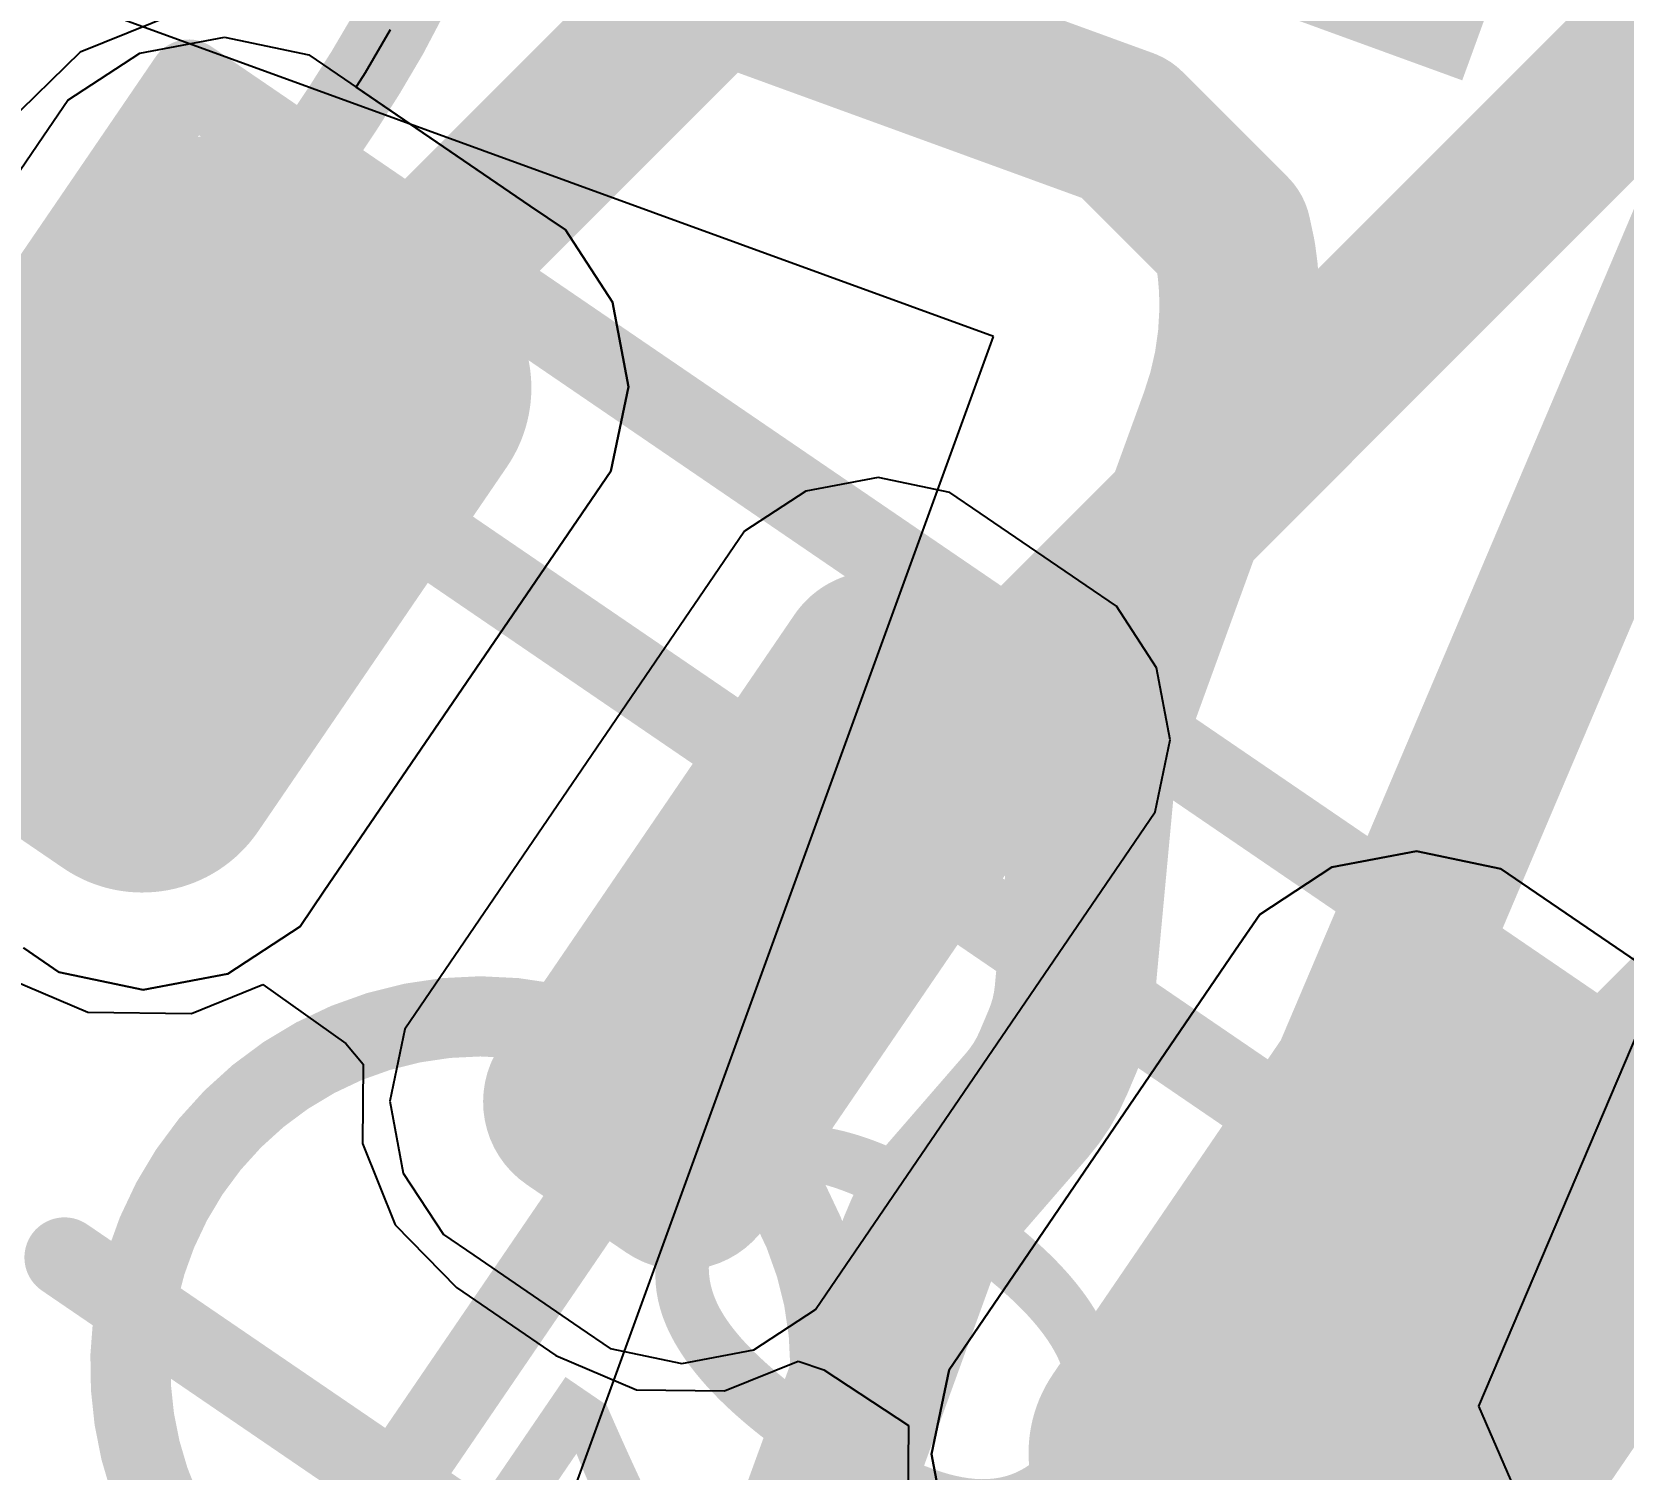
# Model space of a CAD drawing. Header units: inches. Extents: x -52 to 109, y 0 to 35.
# Drawn here: x 92.812 to 94.796, y 18.302 to 20.094 of the extents above; entities that cross this region are included whole.
import ezdxf

# ---------------------------------------------------------------- set-up
doc = ezdxf.new("R2010")
doc.units = ezdxf.units.IN
for name, color, linetype in [('Bottom Layer', 5, 'Continuous'), ('Bottom Solder', 6, 'Continuous'), ('Mechanical 1', 6, 'Continuous'), ('Mechanical 4', 56, 'Continuous'), ('Top Component Outline', 56, 'Continuous'), ('Top Courtyard', 56, 'Continuous'), ('Top Layer', 1, 'Continuous'), ('Top Overlay', 2, 'Continuous'), ('Top Paste', 8, 'Continuous'), ('Top Solder', 216, 'Continuous')]:
    doc.layers.add(name, color=color, linetype=linetype)
doc.styles.add('Arial', font='', dxfattribs={"height": 0.2})
doc.styles.get('Arial').set_extended_font_data('Arial')

# ---------------------------------------------------------------- blocks, each defined once
blk = doc.blocks.new('APA_RGB_LED_2020_399')
at = {"layer": 'Top Layer'}
h = blk.add_hatch(color=1, dxfattribs=at)
edge = h.paths.add_edge_path()
edge.add_arc((0.57500139, 1.02500176), 0.12499848, 90, 180)
edge.add_line((0.45000291, 1.02500176), (0.45000291, 0.77499972))
edge.add_arc((0.57500139, 0.77499972), 0.12499848, 180, 270)
edge.add_line((0.57500139, 0.6500012399999999), (1.12500537, 0.6500012399999999))
edge.add_arc((1.12500537, 0.77499972), 0.12499848, 270, 360)
edge.add_line((1.25000385, 0.77499972), (1.25000385, 1.02500176))
edge.add_arc((1.12500537, 1.02500176), 0.12499848, 0, 90)
edge.add_line((1.12500537, 1.15000024), (0.57500139, 1.15000024))
h = blk.add_hatch(color=1, dxfattribs=at)
edge = h.paths.add_edge_path()
edge.add_arc((0.52500149, 0.07499858), 0.07500112, 90, 180)
edge.add_line((0.4500003699999999, 0.07499858000000001), (0.4500003699999999, -0.07499857999999998))
edge.add_arc((0.52500149, -0.07499858), 0.07500112, 180, 270)
edge.add_line((0.52500149, -0.1499997), (1.17500019, -0.1499997))
edge.add_arc((1.17500019, -0.07499858), 0.07500112, 270, 360)
edge.add_line((1.25000131, -0.07499858), (1.25000131, 0.07499858))
edge.add_arc((1.17500019, 0.07499858), 0.07500112, 0, 90)
edge.add_line((1.17500019, 0.1499997), (0.52500149, 0.1499997))
h = blk.add_hatch(color=1, dxfattribs=at)
edge = h.paths.add_edge_path()
edge.add_arc((0.5749988500000001, -0.77499972), 0.12499848, 90, 180)
edge.add_line((0.4500003700000001, -0.77499972), (0.4500003700000001, -1.02500176))
edge.add_arc((0.5749988500000001, -1.02500176), 0.12499848, 180, 270)
edge.add_line((0.5749988500000001, -1.15000024), (1.12500283, -1.15000024))
edge.add_arc((1.12500283, -1.02500176), 0.12499848, 270, 360)
edge.add_line((1.25000131, -1.02500176), (1.25000131, -0.77499972))
edge.add_arc((1.12500283, -0.77499972), 0.12499848, 0, 90)
edge.add_line((1.12500283, -0.6500012399999999), (0.5749988500000001, -0.6500012399999999))
at = {"layer": 'Top Paste'}
h = blk.add_hatch(color=8, dxfattribs=at)
edge = h.paths.add_edge_path()
edge.add_arc((0.57500139, 1.02500176), 0.12499848, 90, 180)
edge.add_line((0.45000291, 1.02500176), (0.45000291, 0.77499972))
edge.add_arc((0.57500139, 0.77499972), 0.12499848, 180, 270)
edge.add_line((0.57500139, 0.6500012399999999), (1.12500537, 0.6500012399999999))
edge.add_arc((1.12500537, 0.77499972), 0.12499848, 270, 360)
edge.add_line((1.25000385, 0.77499972), (1.25000385, 1.02500176))
edge.add_arc((1.12500537, 1.02500176), 0.12499848, 0, 90)
edge.add_line((1.12500537, 1.15000024), (0.57500139, 1.15000024))
h = blk.add_hatch(color=8, dxfattribs=at)
edge = h.paths.add_edge_path()
edge.add_arc((0.52500149, 0.07499858), 0.07500112, 90, 180)
edge.add_line((0.4500003699999999, 0.07499858000000001), (0.4500003699999999, -0.07499857999999998))
edge.add_arc((0.52500149, -0.07499858), 0.07500112, 180, 270)
edge.add_line((0.52500149, -0.1499997), (1.17500019, -0.1499997))
edge.add_arc((1.17500019, -0.07499858), 0.07500112, 270, 360)
edge.add_line((1.25000131, -0.07499858), (1.25000131, 0.07499858))
edge.add_arc((1.17500019, 0.07499858), 0.07500112, 0, 90)
edge.add_line((1.17500019, 0.1499997), (0.52500149, 0.1499997))
h = blk.add_hatch(color=8, dxfattribs=at)
edge = h.paths.add_edge_path()
edge.add_arc((0.5749988500000001, -0.77499972), 0.12499848, 90, 180)
edge.add_line((0.4500003700000001, -0.77499972), (0.4500003700000001, -1.02500176))
edge.add_arc((0.5749988500000001, -1.02500176), 0.12499848, 180, 270)
edge.add_line((0.5749988500000001, -1.15000024), (1.12500283, -1.15000024))
edge.add_arc((1.12500283, -1.02500176), 0.12499848, 270, 360)
edge.add_line((1.25000131, -1.02500176), (1.25000131, -0.77499972))
edge.add_arc((1.12500283, -0.77499972), 0.12499848, 0, 90)
edge.add_line((1.12500283, -0.6500012399999999), (0.5749988500000001, -0.6500012399999999))
at = {"layer": 'Top Solder'}
h = blk.add_hatch(color=216, dxfattribs=at)
edge = h.paths.add_edge_path()
edge.add_arc((0.57500139, 1.02500176), 0.17499838, 90, 180)
edge.add_line((0.4000030099999999, 1.02500176), (0.4000030099999999, 0.77499972))
edge.add_arc((0.57500139, 0.77499972), 0.17499838, 180, 270)
edge.add_line((0.57500139, 0.6000013399999999), (1.12500537, 0.6000013399999999))
edge.add_arc((1.12500537, 0.77499972), 0.17499838, 270, 360)
edge.add_line((1.30000375, 0.77499972), (1.30000375, 1.02500176))
edge.add_arc((1.12500537, 1.02500176), 0.17499838, 0, 90)
edge.add_line((1.12500537, 1.20000014), (0.57500139, 1.20000014))
h = blk.add_hatch(color=216, dxfattribs=at)
edge = h.paths.add_edge_path()
edge.add_arc((0.52500149, 0.07499858), 0.12500102, 90, 180)
edge.add_line((0.4000004699999999, 0.07499858000000001), (0.4000004699999999, -0.07499857999999998))
edge.add_arc((0.52500149, -0.07499858), 0.12500102, 180, 270)
edge.add_line((0.52500149, -0.1999996), (1.17500019, -0.1999996))
edge.add_arc((1.17500019, -0.07499858), 0.12500102, 270, 360)
edge.add_line((1.30000121, -0.07499858), (1.30000121, 0.07499858))
edge.add_arc((1.17500019, 0.07499858), 0.12500102, 0, 90)
edge.add_line((1.17500019, 0.1999996), (0.52500149, 0.1999996))
h = blk.add_hatch(color=216, dxfattribs=at)
edge = h.paths.add_edge_path()
edge.add_arc((0.5749988500000001, -0.77499972), 0.17499838, 90, 180)
edge.add_line((0.4000004700000001, -0.77499972), (0.4000004700000001, -1.02500176))
edge.add_arc((0.5749988500000001, -1.02500176), 0.17499838, 180, 270)
edge.add_line((0.5749988500000001, -1.20000014), (1.12500283, -1.20000014))
edge.add_arc((1.12500283, -1.02500176), 0.17499838, 270, 360)
edge.add_line((1.30000121, -1.02500176), (1.30000121, -0.77499972))
edge.add_arc((1.12500283, -0.77499972), 0.17499838, 0, 90)
edge.add_line((1.12500283, -0.6000013399999999), (0.5749988500000001, -0.6000013399999999))
at = {"layer": 'Top Component Outline'}
for points in [[(-1.00000054, 1.00000054, 0.0999998, 0.0999998, 0), (1.00000054, 1.00000054, 0.0999998, 0.0999998, 0)], [(1.00000054, 1.00000054, 0.0999998, 0.0999998, 0), (1.00000054, -1.00000054, 0.0999998, 0.0999998, 0)], [(-1.00000054, -1.00000054, 0.0999998, 0.0999998, 0), (1.00000054, -1.00000054, 0.0999998, 0.0999998, 0)]]:
    blk.add_lwpolyline(points, format="xyseb", dxfattribs=at)
for points in [[(0.97500186, 1.00000054, 0.0499999, 0.0499999, 1), (1.02499922, 1.00000054, 0.0499999, 0.0499999, 1)], [(0.97500186, 1.00000054, 0.0499999, 0.0499999, 1), (1.02499922, 1.00000054, 0.0499999, 0.0499999, 1)], [(0.97500186, -1.00000054, 0.0499999, 0.0499999, 1), (1.02499922, -1.00000054, 0.0499999, 0.0499999, 1)], [(0.97500186, -1.00000054, 0.0499999, 0.0499999, 1), (1.02499922, -1.00000054, 0.0499999, 0.0499999, 1)]]:
    blk.add_lwpolyline(points, format="xyseb", close=True, dxfattribs=at)
at = {"layer": 'Top Courtyard'}
for points in [[(-1.29999994, 1.20000014, 0.0999998, 0.0999998, 0), (1.30000248, 1.20000014, 0.0999998, 0.0999998, 0)], [(1.30000248, 1.20000014, 0.0999998, 0.0999998, 0), (1.29999994, -1.20000014, 0.0999998, 0.0999998, 0)], [(0, 0.499999, 0.0999998, 0.0999998, 0), (0, -0.499999, 0.0999998, 0.0999998, 0)], [(-0.499999, 0, 0.0999998, 0.0999998, 0), (0.499999, 0, 0.0999998, 0.0999998, 0)], [(-1.30000248, -1.20000014, 0.0999998, 0.0999998, 0), (1.29999994, -1.20000014, 0.0999998, 0.0999998, 0)]]:
    blk.add_lwpolyline(points, format="xyseb", dxfattribs=at)
for points in [[(1.2750038, 1.20000014, 0.0499999, 0.0499999, 1), (1.32500116, 1.20000014, 0.0499999, 0.0499999, 1)], [(1.2750038, 1.20000014, 0.0499999, 0.0499999, 1), (1.32500116, 1.20000014, 0.0499999, 0.0499999, 1)], [(-0.02499868, 0.499999, 0.0499999, 0.0499999, 1), (0.02499868, 0.499999, 0.0499999, 0.0499999, 1)], [(0.47500032, 0, 0.0499999, 0.0499999, 1), (0.5249976799999999, 0, 0.0499999, 0.0499999, 1)]]:
    blk.add_lwpolyline(points, format="xyseb", close=True, dxfattribs=at)
at = {"layer": 'Top Overlay'}
for p, q in [((0.55999888, 1.30999992), (1.14000026, 1.30999738)), ((1.14000026, 1.30999738), (1.19370602, 1.30999992)), ((1.19370602, 1.30999992), (1.29294382, 1.2688951)), ((1.29294382, 1.2688951), (1.36889744, 1.19294148)), ((1.36889744, 1.19294148), (1.40999972, 1.09370622)), ((1.40999972, 1.09370622), (1.40999972, 1.04000046)), ((1.40999972, 1.04000046), (1.41000226, 1.04000046)), ((1.41000226, 1.04000046), (1.40999972, 0.76000102)), ((0.28999942, 0.70629526), (0.28999942, 0.76000102)), ((1.40999972, 0.76000102), (1.41000226, 0.70629526)), ((0.3311017, 0.60706), (0.28999942, 0.70629526)), ((1.41000226, 0.70629526), (1.36889744, 0.60705746)), ((0.40705532, 0.53110638), (0.3311017, 0.60706)), ((1.36889744, 0.60705746), (1.29294382, 0.53110638)), ((0.5062931199999999, 0.49000156), (0.40705532, 0.53110638)), ((1.29294382, 0.53110638), (1.19370856, 0.4900040999999999)), ((0.55999888, 0.49000156), (0.5062931199999999, 0.49000156)), ((1.1400028, 0.49000156), (0.55999888, 0.49000156)), ((1.19370856, 0.4900040999999999), (1.1400028, 0.49000156)), ((1.1400028, 0.49000156), (1.1400028, 0.49000156)), ((0.47424848, 0.30999938), (0.38971474, 0.2749854799999999)), ((0.5199964199999999, 0.30999938), (0.47424848, 0.30999938)), ((1.18000272, 0.30999938), (0.5199964199999999, 0.30999938)), ((1.22575066, 0.30999684), (1.18000018, 0.30999938)), ((1.18000018, 0.30999938), (1.18000272, 0.30999938)), ((1.31028694, 0.27498294), (1.22575066, 0.30999684)), ((0.38971474, 0.2749854799999999), (0.32501586, 0.21028406)), ((1.37498582, 0.21028406), (1.31028694, 0.27498294)), ((0.32501586, 0.21028406), (0.28999942, 0.12575032)), ((1.41000226, 0.12574778), (1.37498582, 0.21028406)), ((0.28999942, 0.12575032), (0.28999942, 0.07999983999999999)), ((1.40999972, 0.07999983999999999), (1.41000226, 0.12574778)), ((0.28999942, 0.07999983999999999), (0.28999688, -0.07999983999999999)), ((0.28999942, 0.07999983999999999), (0.28999942, 0.07999983999999999)), ((1.41000226, -0.07999983999999999), (1.40999972, 0.07999983999999999)), ((0.28999688, -0.07999983999999999), (0.28999688, -0.12574778)), ((1.40999972, -0.12575032), (1.41000226, -0.0799973)), ((1.41000226, -0.0799973), (1.41000226, -0.07999983999999999)), ((0.28999688, -0.12574778), (0.32501332, -0.21028406)), ((1.37498582, -0.21028406), (1.40999972, -0.12575032)), ((0.32501332, -0.21028406), (0.3897122, -0.27498294)), ((1.31028694, -0.27498294), (1.37498582, -0.21028406)), ((0.3897122, -0.27498294), (0.47424848, -0.30999684)), ((1.22575066, -0.30999938), (1.31028694, -0.27498294)), ((0.47424848, -0.30999684), (0.51999896, -0.30999938)), ((0.51999896, -0.30999938), (0.51999896, -0.30999938)), ((0.51999896, -0.30999938), (1.18000272, -0.30999938)), ((1.18000272, -0.30999938), (1.22575066, -0.30999938)), ((0.40705532, -0.53110384), (0.5062931199999999, -0.49000156)), ((0.5062931199999999, -0.49000156), (0.55999634, -0.49000156)), ((0.55999634, -0.49000156), (0.55999634, -0.49000156)), ((0.55999634, -0.49000156), (1.1400028, -0.49000156)), ((1.1400028, -0.49000156), (1.19370856, -0.49000156)), ((1.19370856, -0.49000156), (1.29294636, -0.53110638)), ((0.33110424, -0.60705746), (0.40705532, -0.53110384)), ((1.29294636, -0.53110638), (1.36889744, -0.60705746)), ((1.36889744, -0.60705746), (1.40999972, -0.70629526)), ((1.40999972, -0.70629526), (1.41000226, -0.76000102)), ((1.41000226, -0.76000102), (1.40999972, -1.04000046)), ((1.41000226, -0.76000102), (1.41000226, -0.76000102))]:
    blk.add_line(p, q, dxfattribs=at)
at = {"layer": 'Top Courtyard', "style": 'Arial'}
blk.add_text('D70', height=0.5999987999999999, dxfattribs=at).set_placement((-0.8000009399999999, -0.7000011399999999))
blk = doc.blocks.new('GCT_MEM2085_00_115_00_A_REV0_2_B_439')
at = {"layer": 'Bottom Solder'}
blk.add_hatch(color=6, dxfattribs=at).paths.add_polyline_path([(-5.99999816, 1.88000005), (-5.49999916, 1.88000005), (-5.49999916, 0.58000011), (-5.99999816, 0.58000011)])
at = {"layer": 'Bottom Layer'}
for p, q in [((-5.00000016, 1.4400022), (-5.0000027, -2.40999772)), ((3.80000002, 1.4400022), (-5.00000016, 1.4400022))]:
    blk.add_line(p, q, dxfattribs=at)

msp = doc.modelspace()

# ---------------------------------------------------------------- linework, layer by layer
at = {"layer": 'Bottom Layer'}
for p, q in [((94.61612775999998, 18.38020962), (95.09901986, 19.51658784)), ((94.67591428, 18.24263814), (94.61612775999998, 18.38020962))]:
    msp.add_line(p, q, dxfattribs=at)
for points in [[(93.93361959999999, 17.55617774, 0.1999996, 0.1999996, 0), (95.17045228, 20.46680184, 0.1999996, 0.1999996, 0)], [(93.20037493999999, 20.32805942, 0.1999996, 0.1999996, 0), (94.17595338, 19.97298266, 0.1999996, 0.1999996, 0)], [(94.17595338, 19.97298266, 0.1999996, 0.1999996, 0), (94.30708342, 19.84184754, 0.1999996, 0.1999996, 0)], [(94.30708342, 19.84184754, 0.1999996, 0.1999996, 0), (94.3128416, 19.81499974, 0.1999996, 0.1999996, 0)], [(94.3128416, 19.81499974, 0.1999996, 0.1999996, -0.03488673323886682), (94.31760156, 19.75770496, 0.1999996, 0.1999996, 0)], [(94.31757108, 19.74491098, 0.1999996, 0.1999996, -0.08298094140462954), (94.2927629, 19.611213, 0.1999996, 0.1999996, 0)], [(94.3176041, 19.74854318, 0.1999996, 0.1999996, -0.00454049454251066), (94.31757108, 19.74491098, 0.1999996, 0.1999996, 0)], [(94.31760156, 19.74854318, 0.1999996, 0.1999996, 0), (94.31760156, 19.75770496, 0.1999996, 0.1999996, 0)], [(94.14788384, 19.2131696, 0.1999996, 0.1999996, 0), (94.2927629, 19.611213, 0.1999996, 0.1999996, 0)], [(94.13714218, 19.16459972, 0.1999996, 0.1999996, -0.06242082201911354), (94.14788384, 19.2131696, 0.1999996, 0.1999996, 0)], [(94.11200888, 18.89510064, 0.1999996, 0.1999996, 0), (94.13714218, 19.16459972, 0.1999996, 0.1999996, 0)], [(94.11201142, 18.89510064, 0.1999996, 0.1999996, -0.07603163399183141), (94.09735562, 18.83642664, 0.1999996, 0.1999996, 0)], [(94.08567923999999, 18.80895146, 0.1999996, 0.1999996, 0), (94.09735562, 18.83642664, 0.1999996, 0.1999996, 0)], [(94.08567923999999, 18.80895146, 0.1999996, 0.1999996, -0.07935547254023638), (94.05235952, 18.75538032, 0.1999996, 0.1999996, 0)], [(93.9541555, 18.64223856, 0.1999996, 0.1999996, 0), (94.05235952, 18.75538032, 0.1999996, 0.1999996, 0)], [(93.9176557, 18.58062324, 0.1999996, 0.1999996, -0.09024490781256972), (93.9541555, 18.64223856, 0.1999996, 0.1999996, 0)], [(93.23607209999999, 16.70798538, 0.1999996, 0.1999996, 0), (93.9176557, 18.5806207, 0.1999996, 0.1999996, 0)], [(93.9176557, 18.5806207, 0.1999996, 0.1999996, 0), (93.9176557, 18.58062324, 0.1999996, 0.1999996, 0)]]:
    msp.add_lwpolyline(points, format="xyseb", dxfattribs=at)
for points in [[(94.12595347999999, 19.97298266, 0.0999998, 0.0999998, 1), (94.22595328, 19.97298266, 0.0999998, 0.0999998, 1)], [(94.12595347999999, 19.97298266, 0.0999998, 0.0999998, 1), (94.22595328, 19.97298266, 0.0999998, 0.0999998, 1)], [(94.25708352, 19.84184754, 0.0999998, 0.0999998, 1), (94.35708332, 19.84184754, 0.0999998, 0.0999998, 1)], [(94.25708352, 19.84184754, 0.0999998, 0.0999998, 1), (94.35708332, 19.84184754, 0.0999998, 0.0999998, 1)], [(94.2628417, 19.81499974, 0.0999998, 0.0999998, 1), (94.3628415, 19.81499974, 0.0999998, 0.0999998, 1)], [(94.2628417, 19.81499974, 0.0999998, 0.0999998, 1), (94.3628415, 19.81499974, 0.0999998, 0.0999998, 1)], [(94.26757117999999, 19.74491098, 0.0999998, 0.0999998, 1), (94.36757098, 19.74491098, 0.0999998, 0.0999998, 1)], [(94.26757117999999, 19.74491098, 0.0999998, 0.0999998, 1), (94.36757098, 19.74491098, 0.0999998, 0.0999998, 1)], [(94.26760166, 19.75770496, 0.0999998, 0.0999998, 1), (94.36760145999999, 19.75770496, 0.0999998, 0.0999998, 1)], [(94.26760166, 19.75770496, 0.0999998, 0.0999998, 1), (94.36760145999999, 19.75770496, 0.0999998, 0.0999998, 1)], [(94.26760166, 19.74854318, 0.0999998, 0.0999998, 1), (94.36760145999999, 19.74854318, 0.0999998, 0.0999998, 1)], [(94.2676042, 19.74854318, 0.0999998, 0.0999998, 1), (94.36760399999999, 19.74854318, 0.0999998, 0.0999998, 1)], [(94.24276299999998, 19.611213, 0.0999998, 0.0999998, 1), (94.34276279999999, 19.611213, 0.0999998, 0.0999998, 1)], [(94.24276299999998, 19.611213, 0.0999998, 0.0999998, 1), (94.34276279999999, 19.611213, 0.0999998, 0.0999998, 1)], [(94.09788393999999, 19.2131696, 0.0999998, 0.0999998, 1), (94.19788374, 19.2131696, 0.0999998, 0.0999998, 1)], [(94.09788393999999, 19.2131696, 0.0999998, 0.0999998, 1), (94.19788374, 19.2131696, 0.0999998, 0.0999998, 1)], [(94.08714228, 19.16459972, 0.0999998, 0.0999998, 1), (94.18714208, 19.16459972, 0.0999998, 0.0999998, 1)], [(94.08714228, 19.16459972, 0.0999998, 0.0999998, 1), (94.18714208, 19.16459972, 0.0999998, 0.0999998, 1)], [(94.06200897999999, 18.89510064, 0.0999998, 0.0999998, 1), (94.16200878, 18.89510064, 0.0999998, 0.0999998, 1)], [(94.06201152, 18.89510064, 0.0999998, 0.0999998, 1), (94.16201131999999, 18.89510064, 0.0999998, 0.0999998, 1)], [(94.04735572, 18.83642664, 0.0999998, 0.0999998, 1), (94.14735551999999, 18.83642664, 0.0999998, 0.0999998, 1)], [(94.04735572, 18.83642664, 0.0999998, 0.0999998, 1), (94.14735551999999, 18.83642664, 0.0999998, 0.0999998, 1)], [(94.03567933999999, 18.80895146, 0.0999998, 0.0999998, 1), (94.13567914, 18.80895146, 0.0999998, 0.0999998, 1)], [(94.03567933999999, 18.80895146, 0.0999998, 0.0999998, 1), (94.13567914, 18.80895146, 0.0999998, 0.0999998, 1)], [(94.00235962, 18.75538032, 0.0999998, 0.0999998, 1), (94.10235942, 18.75538032, 0.0999998, 0.0999998, 1)], [(94.00235962, 18.75538032, 0.0999998, 0.0999998, 1), (94.10235942, 18.75538032, 0.0999998, 0.0999998, 1)], [(93.9041556, 18.64223856, 0.0999998, 0.0999998, 1), (94.00415539999999, 18.64223856, 0.0999998, 0.0999998, 1)], [(93.9041556, 18.64223856, 0.0999998, 0.0999998, 1), (94.00415539999999, 18.64223856, 0.0999998, 0.0999998, 1)], [(93.8676558, 18.58062324, 0.0999998, 0.0999998, 1), (93.9676556, 18.58062324, 0.0999998, 0.0999998, 1)], [(93.8676558, 18.58062324, 0.0999998, 0.0999998, 1), (93.9676556, 18.58062324, 0.0999998, 0.0999998, 1)], [(93.8676558, 18.5806207, 0.0999998, 0.0999998, 1), (93.9676556, 18.5806207, 0.0999998, 0.0999998, 1)], [(93.8676558, 18.5806207, 0.0999998, 0.0999998, 1), (93.9676556, 18.5806207, 0.0999998, 0.0999998, 1)]]:
    msp.add_lwpolyline(points, format="xyseb", close=True, dxfattribs=at)
at = {"layer": 'Mechanical 1'}
for points in [[(92.96758648, 18.59689956, 0.0999998, 0.0999998, -0.3033461568236431), (93.37084704, 18.86634784, 0.0999998, 0.0999998, 0)], [(93.37084704, 18.8663453, 0.0999998, 0.0999998, -0.1989108898766684), (93.67948752, 18.73850202, 0.0999998, 0.0999998, 0)], [(93.67949005999999, 18.73850456, 0.0999998, 0.0999998, -0.1989121860649871), (93.80733334, 18.42986154, 0.0999998, 0.0999998, 0)], [(93.06220402, 18.12121852, 0.0999998, 0.0999998, -0.3033471779476133), (92.96758648, 18.59689702, 0.0999998, 0.0999998, 0)], [(93.80733079999999, 18.42986154, 0.0999998, 0.0999998, -0.3033458093370146), (93.53787998, 18.02660098, 0.0999998, 0.0999998, 0)]]:
    msp.add_lwpolyline(points, format="xyseb", dxfattribs=at)
for points in [[(93.34584835999999, 18.86634784, 0.0499999, 0.0499999, 1), (93.39584572, 18.86634784, 0.0499999, 0.0499999, 1)], [(93.34584835999999, 18.8663453, 0.0499999, 0.0499999, 1), (93.39584572, 18.8663453, 0.0499999, 0.0499999, 1)], [(93.65448884, 18.73850202, 0.0499999, 0.0499999, 1), (93.70448619999999, 18.73850202, 0.0499999, 0.0499999, 1)], [(93.65449138, 18.73850456, 0.0499999, 0.0499999, 1), (93.70448873999999, 18.73850456, 0.0499999, 0.0499999, 1)], [(92.9425878, 18.59689956, 0.0499999, 0.0499999, 1), (92.99258515999999, 18.59689956, 0.0499999, 0.0499999, 1)], [(92.9425878, 18.59689702, 0.0499999, 0.0499999, 1), (92.99258515999999, 18.59689702, 0.0499999, 0.0499999, 1)], [(93.78233211999999, 18.42986154, 0.0499999, 0.0499999, 1), (93.83232947999998, 18.42986154, 0.0499999, 0.0499999, 1)], [(93.78233466, 18.42986154, 0.0499999, 0.0499999, 1), (93.83233202, 18.42986154, 0.0499999, 0.0499999, 1)]]:
    msp.add_lwpolyline(points, format="xyseb", close=True, dxfattribs=at)
at = {"layer": 'Mechanical 4'}
for points in [[(93.30445905999999, 20.18861596, 0.0999998, 0.0999998, -0.03654624026110337), (93.22773074, 20.0428098, 0.0999998, 0.0999998, 0)], [(93.22773074, 20.0428098, 0.0999998, 0.0999998, -0.01679756445733419), (93.14295062, 19.91558628, 0.0999998, 0.0999998, 0)], [(93.07843462, 19.82508608, 0.0999998, 0.0999998, 0), (93.14295062, 19.91558882, 0.0999998, 0.0999998, 0)], [(94.60698375999999, 18.49370698, 0.0999998, 0.0999998, 0), (95.53974796, 19.86194656, 0.0999998, 0.0999998, 0)], [(93.07843462, 19.82508608, 0.0999998, 0.0999998, -0.004792047177623908), (91.99457852, 18.21746928, 0.0999998, 0.0999998, 0)], [(94.09768074, 17.75047504, 0.0999998, 0.0999998, 0), (94.60698375999999, 18.49370698, 0.0999998, 0.0999998, 0)]]:
    msp.add_lwpolyline(points, format="xyseb", dxfattribs=at)
for points in [[(93.20273205999999, 20.0428098, 0.0499999, 0.0499999, 1), (93.25272942, 20.0428098, 0.0499999, 0.0499999, 1)], [(93.20273205999999, 20.0428098, 0.0499999, 0.0499999, 1), (93.25272942, 20.0428098, 0.0499999, 0.0499999, 1)], [(93.11795194, 19.91558882, 0.0499999, 0.0499999, 1), (93.16794929999999, 19.91558882, 0.0499999, 0.0499999, 1)], [(93.11795194, 19.91558628, 0.0499999, 0.0499999, 1), (93.16794929999999, 19.91558628, 0.0499999, 0.0499999, 1)], [(93.05343594, 19.82508608, 0.0499999, 0.0499999, 1), (93.10343329999999, 19.82508608, 0.0499999, 0.0499999, 1)], [(93.05343594, 19.82508608, 0.0499999, 0.0499999, 1), (93.10343329999999, 19.82508608, 0.0499999, 0.0499999, 1)], [(94.58198508, 18.49370698, 0.0499999, 0.0499999, 1), (94.63198244, 18.49370698, 0.0499999, 0.0499999, 1)], [(94.58198508, 18.49370698, 0.0499999, 0.0499999, 1), (94.63198244, 18.49370698, 0.0499999, 0.0499999, 1)]]:
    msp.add_lwpolyline(points, format="xyseb", close=True, dxfattribs=at)
at = {"layer": 'Top Layer'}
for p, q in [((92.99157423999999, 20.11653584), (92.87163797999999, 20.0682479)), ((92.87163797999999, 20.0682479), (92.77930898, 19.97774008)), ((92.76253227999999, 18.9220348), (92.88148556, 18.87137196)), ((93.01077156, 18.87008672), (93.0995852, 18.90584484)), ((93.0995852, 18.90584484), (93.20299114, 18.83265728)), ((92.88148556, 18.87137196), (93.01077156, 18.87008672)), ((93.20299114, 18.83265728), (93.22475639999999, 18.8068458)), ((93.22475639999999, 18.8068458), (93.22377087999999, 18.70778326)), ((93.22377087999999, 18.70778326), (93.26463186, 18.60629756)), ((93.26463186, 18.60629756), (93.34121793999999, 18.52817478)), ((93.34121793999999, 18.52817478), (93.46509882, 18.44360294)), ((93.46509882, 18.44360294), (93.5657514, 18.40073282)), ((93.67514919999999, 18.39964316), (93.76704894, 18.43664334)), ((93.76704894, 18.43664334), (93.79901484, 18.42577468)), ((93.79901484, 18.42577468), (93.90483631999999, 18.35612788)), ((93.5657514, 18.40073282), (93.67514919999999, 18.39964316)), ((93.90483631999999, 18.35612788), (93.90388381999999, 18.26038766))]:
    msp.add_line(p, q, dxfattribs=at)
for points in [[(93.0011729, 19.49331128, 0.1999996, 0.1999996, 0), (93.93859038, 20.43072876, 0.1999996, 0.1999996, 0)], [(93.74448358, 18.9858777, 0.1999996, 0.1999996, 0), (95.0000005, 20.24139462, 0.1999996, 0.1999996, 0)], [(94.4877968, 18.47844412, 0.1999996, 0.1999996, 0), (95.70935392, 19.70000124, 0.1999996, 0.1999996, 0)], [(92.60365782, 19.49037758, 0.1999996, 0.1999996, 0), (92.99823919999999, 19.49037758, 0.1999996, 0.1999996, 0)], [(92.99823919999999, 19.49037758, 0.1999996, 0.1999996, 0), (93.0011729, 19.49331128, 0.1999996, 0.1999996, 0)]]:
    msp.add_lwpolyline(points, format="xyseb", dxfattribs=at)
for points in [[(92.9482393, 19.49037758, 0.0999998, 0.0999998, 1), (93.0482391, 19.49037758, 0.0999998, 0.0999998, 1)], [(92.9482393, 19.49037758, 0.0999998, 0.0999998, 1), (93.0482391, 19.49037758, 0.0999998, 0.0999998, 1)], [(92.951173, 19.49331128, 0.0999998, 0.0999998, 1), (93.05117279999999, 19.49331128, 0.0999998, 0.0999998, 1)], [(92.951173, 19.49331128, 0.0999998, 0.0999998, 1), (93.05117279999999, 19.49331128, 0.0999998, 0.0999998, 1)], [(93.69448367999999, 18.9858777, 0.0999998, 0.0999998, 1), (93.79448348, 18.9858777, 0.0999998, 0.0999998, 1)], [(94.4377969, 18.47844412, 0.0999998, 0.0999998, 1), (94.53779669999999, 18.47844412, 0.0999998, 0.0999998, 1)]]:
    msp.add_lwpolyline(points, format="xyseb", close=True, dxfattribs=at)
at = {"layer": 'Top Overlay'}
for p, q in [((93.2382311, 20.06066092), (93.25877208, 20.09646222)), ((93.21733959999999, 20.0268205), (93.22747674, 20.04304856)), ((93.22747674, 20.04304856), (93.2382311, 20.06066092)), ((93.21598578, 20.0247123), (93.21733959999999, 20.0268205)), ((93.43253348, 19.87688176), (93.21598578, 20.0247123)), ((93.4768895, 19.84660242), (93.43253348, 19.87688176)), ((93.53567525999999, 19.75670166), (93.4768895, 19.84660242)), ((93.55558124, 19.65114942), (93.53567525999999, 19.75670166)), ((93.53357722, 19.54601628), (93.55558124, 19.65114942)), ((93.50329788, 19.50166026), (93.53357722, 19.54601628)), ((93.86680489999999, 19.5380229), (93.77689144, 19.52106586)), ((93.95636529999999, 19.51928024), (93.86680489999999, 19.5380229)), ((93.77689144, 19.52106586), (93.70031044, 19.47098976)), ((93.9941478, 19.49348654), (93.95636529999999, 19.51928024)), ((93.17628304, 19.02263404), (93.50329788, 19.50166026)), ((94.12629383999999, 19.40327844), (93.9941478, 19.49348654)), ((93.70031044, 19.47098976), (93.67451419999999, 19.43320472)), ((93.67451419999999, 19.43320726), (93.30239404, 18.88810802)), ((93.67451419999999, 19.43320472), (93.67451419999999, 19.43320726)), ((94.16407634, 19.3774822), (94.12629129999999, 19.40327844)), ((94.12629129999999, 19.40327844), (94.12629383999999, 19.40327844)), ((94.21415243999999, 19.3009012), (94.16407634, 19.3774822)), ((94.23110948, 19.21098774), (94.21415243999999, 19.3009012)), ((94.21236681999999, 19.12142734), (94.23110948, 19.21098774)), ((94.18657311999999, 19.08364484), (94.21236681999999, 19.12142734)), ((93.81445296, 18.5385456), (94.18657311999999, 19.08364484)), ((94.53841646, 19.07216658), (94.43286422, 19.0522606)), ((94.6435496, 19.05016256), (94.53841646, 19.07216658)), ((94.43286422, 19.0522606), (94.34296345999999, 18.99347484)), ((94.68790562, 19.01988322), (94.6435496, 19.05016256)), ((93.1460037, 18.97827802), (93.17628304, 19.02263404)), ((94.68790815999999, 19.01988322), (94.68790562, 19.01988322)), ((94.87729818, 18.89059214), (94.68790815999999, 19.01988322)), ((94.34296345999999, 18.99347484), (94.31268411999999, 18.94911882)), ((93.05610294, 18.91949226), (93.1460037, 18.97827802)), ((92.80106153999999, 18.95186964), (92.84541756, 18.9215903)), ((94.31268411999999, 18.94911882), (93.98566928, 18.4700926)), ((92.84541756, 18.9215903), (92.9505507, 18.89958628)), ((92.9505507, 18.89958628), (93.05610294, 18.91949226)), ((93.30239404, 18.88810802), (93.27660033999999, 18.85032552)), ((93.27660033999999, 18.85032552), (93.25785768, 18.76076512)), ((93.25785768, 18.76076512), (93.27481472, 18.67085166)), ((93.27481472, 18.67085166), (93.32489082, 18.59427066)), ((93.32489082, 18.59427066), (93.36267586, 18.56847442)), ((93.36267586, 18.56847442), (93.36267586, 18.56847696)), ((93.36267586, 18.56847696), (93.49481936, 18.47826378)), ((93.78865671999999, 18.50076056), (93.81445296, 18.5385456)), ((93.71207572, 18.45068446), (93.78865671999999, 18.50076056)), ((93.49481936, 18.47826378), (93.53260185999999, 18.45247008)), ((93.98566928, 18.4700926), (93.95538993999999, 18.42573658)), ((93.53260185999999, 18.45247008), (93.62216226, 18.43372742)), ((93.62216226, 18.43372742), (93.71207572, 18.45068446)), ((93.95538993999999, 18.42573658), (93.93338591999999, 18.32060344)), ((93.93338591999999, 18.32060344), (93.9532919, 18.2150512))]:
    msp.add_line(p, q, dxfattribs=at)

# ---------------------------------------------------------------- block references
for name, p, rotation in [('GCT_MEM2085_00_115_00_A_REV0_2_B_439', (90.9475956, 15.5078684), 250), ('APA_RGB_LED_2020_399', (93.26524145999998, 18.2838598), 55.68000000000001)]:
    msp.add_blockref(name, p, dxfattribs=dict(rotation=rotation))

doc.saveas('drawing.dxf')
